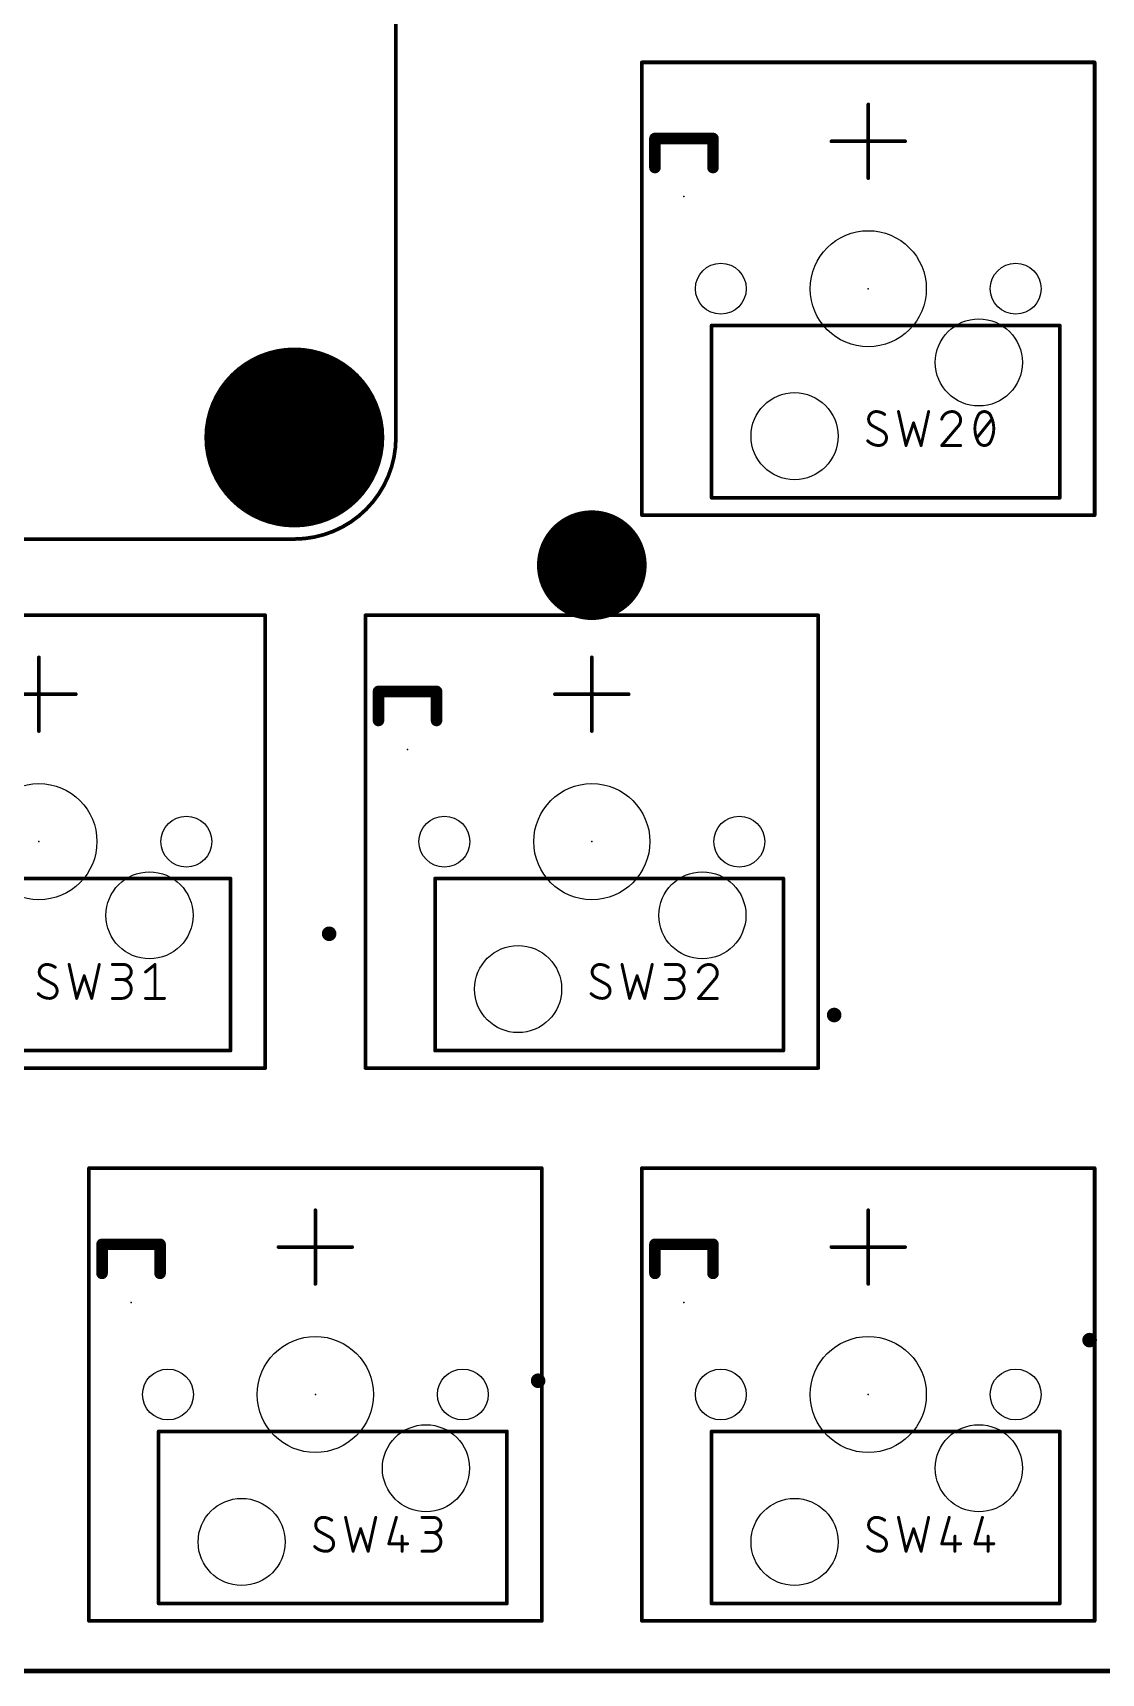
# Model space of a CAD drawing. Extents: x 0 to 305, y 0 to 96.
# Drawn here: x 76 to 112.8, y -0.1 to 56.4 of the extents above; entities that cross this region are included whole.
import ezdxf

# ---------------------------------------------------------------- set-up
doc = ezdxf.new("R2010")
doc.units = 0
for name, color, linetype in [('17', 110, 'CONTINUOUS'), ('18', 110, 'CONTINUOUS'), ('20', 31, 'CONTINUOUS'), ('21', 253, 'CONTINUOUS'), ('22', 253, 'CONTINUOUS'), ('23', 53, 'CONTINUOUS'), ('24', 53, 'CONTINUOUS'), ('39', 12, 'CONTINUOUS'), ('40', 132, 'CONTINUOUS')]:
    doc.layers.add(name, color=color, linetype=linetype)

# ---------------------------------------------------------------- blocks, each defined once
blk = doc.blocks.new('ROUNDP')
at = {"const_width": 0.5}
blk.add_lwpolyline([(0, -0.25, 1), (0, 0.25, 1), (0, -0.25)], format="xyb", dxfattribs=at)
blk = doc.blocks.new('ROUNDV')
at = {"const_width": 0.5}
blk.add_lwpolyline([(0, -0.25, 1), (0, 0.25, 1), (0, -0.25)], format="xyb", dxfattribs=at)

msp = doc.modelspace()

# ---------------------------------------------------------------- linework, layer by layer
at = {"layer": '20', "const_width": 0.1524}
msp.add_lwpolyline([(3.5, 0), (301.3, 0)], dxfattribs=at)
at = {"layer": '20'}
for centre, radius in [((104.775, 47.625), 2), ((99.695, 47.625), 0.8763), ((109.855, 47.625), 0.8763), ((108.585, 45.085), 1.5), ((102.235, 42.545), 1.5), ((76.2, 28.575), 2), ((95.25, 28.575), 2), ((81.28, 28.575), 0.8763), ((90.17, 28.575), 0.8763), ((100.33, 28.575), 0.8763), ((80.01, 26.035), 1.5), ((99.06, 26.035), 1.5), ((92.71, 23.495), 1.5), ((85.725, 9.525), 2), ((104.775, 9.525), 2), ((80.645, 9.525), 0.8763), ((90.805, 9.525), 0.8763), ((99.695, 9.525), 0.8763), ((109.855, 9.525), 0.8763), ((89.535, 6.985), 1.5), ((108.585, 6.985), 1.5), ((83.185, 4.445), 1.5), ((102.235, 4.445), 1.5)]:
    msp.add_circle(centre, radius, dxfattribs=at)
at = {"layer": '21'}
for points, const_width in [([(104.775, 51.435), (104.775, 53.975)], 0.127), ([(106.045, 52.705), (103.505, 52.705)], 0.127), ([(85, 41.5), (85, 43.5)], 0.127), ([(105.2729, 42.7106), (104.9159, 42.9054)], 0.1016), ([(105.8162, 43.3922), (106.0758, 42.2238)], 0.1016), ([(106.0758, 42.2238), (106.3355, 43.0027)], 0.1016), ([(106.3355, 43.0027), (106.5951, 42.2238)], 0.1016), ([(106.5951, 42.2238), (106.8547, 43.3922)], 0.1016), ([(108.5142, 42.4834), (109.0335, 43.1326)], 0.1016), ([(86, 42.5), (84, 42.5)], 0.127), ([(107.858, 42.8729), (107.3063, 42.2238)], 0.1016), ([(107.3063, 42.2238), (107.9554, 42.2238)], 0.1016), ([(76.2, 32.385), (76.2, 34.925)], 0.127), ([(95.25, 32.385), (95.25, 34.925)], 0.127), ([(77.47, 33.655), (74.93, 33.655)], 0.127), ([(96.52, 33.655), (93.98, 33.655)], 0.127), ([(77.2412, 24.3422), (77.5008, 23.1738)], 0.1016), ([(78.0201, 23.1738), (78.2797, 24.3422)], 0.1016), ([(78.7313, 24.3422), (79.1208, 24.3422)], 0.1016), ([(79.8743, 24.0826), (80.1988, 24.3422)], 0.1016), ([(80.1988, 24.3422), (80.1988, 23.1738)], 0.1016), ([(96.2912, 24.3422), (96.5508, 23.1738)], 0.1016), ([(97.0701, 23.1738), (97.3297, 24.3422)], 0.1016), ([(97.7813, 24.3422), (98.1708, 24.3422)], 0.1016), ([(76.6979, 23.6606), (76.3409, 23.8554)], 0.1016), ([(77.5008, 23.1738), (77.7605, 23.9527)], 0.1016), ([(77.7605, 23.9527), (78.0201, 23.1738)], 0.1016), ([(79.1208, 23.8229), (78.8611, 23.8229)], 0.1016), ([(95.7479, 23.6606), (95.3909, 23.8554)], 0.1016), ([(96.5508, 23.1738), (96.8105, 23.9527)], 0.1016), ([(96.8105, 23.9527), (97.0701, 23.1738)], 0.1016), ([(98.1708, 23.8229), (97.9111, 23.8229)], 0.1016), ([(99.476, 23.8229), (98.9243, 23.1738)], 0.1016), ([(78.7313, 23.1738), (79.0558, 23.1738)], 0.1016), ([(79.8743, 23.1738), (80.5234, 23.1738)], 0.1016), ([(97.7813, 23.1738), (98.1058, 23.1738)], 0.1016), ([(98.9243, 23.1738), (99.5734, 23.1738)], 0.1016), ([(85.725, 13.335), (85.725, 15.875)], 0.127), ([(104.775, 13.335), (104.775, 15.875)], 0.127), ([(86.995, 14.605), (84.455, 14.605)], 0.127), ([(106.045, 14.605), (103.505, 14.605)], 0.127), ([(86.7662, 5.2922), (87.0258, 4.1238)], 0.1016), ([(87.5451, 4.1238), (87.8047, 5.2922)], 0.1016), ([(88.5159, 5.2922), (88.2563, 4.3834)], 0.1016), ([(89.3993, 5.2922), (89.7888, 5.2922)], 0.1016), ([(105.8162, 5.2922), (106.0758, 4.1238)], 0.1016), ([(106.5951, 4.1238), (106.8547, 5.2922)], 0.1016), ([(107.5659, 5.2922), (107.3063, 4.3834)], 0.1016), ([(108.7089, 5.2922), (108.4493, 4.3834)], 0.1016), ([(86.2229, 4.6106), (85.8659, 4.8054)], 0.1016), ([(87.0258, 4.1238), (87.2854, 4.9027)], 0.1016), ([(87.2854, 4.9027), (87.5451, 4.1238)], 0.1016), ([(88.7107, 4.6431), (88.7107, 4.1238)], 0.1016), ([(89.7888, 4.7729), (89.5291, 4.7729)], 0.1016), ([(105.2729, 4.6106), (104.9159, 4.8054)], 0.1016), ([(106.0758, 4.1238), (106.3355, 4.9027)], 0.1016), ([(106.3355, 4.9027), (106.5951, 4.1238)], 0.1016), ([(107.7607, 4.6431), (107.7607, 4.1238)], 0.1016), ([(108.9037, 4.6431), (108.9037, 4.1238)], 0.1016), ([(88.2563, 4.3834), (88.9054, 4.3834)], 0.1016), ([(89.3993, 4.1238), (89.7238, 4.1238)], 0.1016), ([(107.3063, 4.3834), (107.9554, 4.3834)], 0.1016), ([(108.4493, 4.3834), (109.0984, 4.3834)], 0.1016)]:
    msp.add_lwpolyline(points, dxfattribs=dict(at, const_width=const_width))
for points, const_width in [([(104.8068, 53.975, 1), (104.7433, 53.975)], 0.0635), ([(103.505, 52.7368, 1), (103.505, 52.6733)], 0.0635), ([(106.045, 52.6733, 1), (106.045, 52.7368)], 0.0635), ([(104.7433, 51.435, 1), (104.8068, 51.435)], 0.0635), ([(85.0318, 43.5, 1), (84.9682, 43.5)], 0.0635), ([(104.7606, 43.1326, 1), (104.8115, 43.1326)], 0.0508), ([(105.0457, 43.3922, 0.4142), (104.7861, 43.1326)], 0.1016), ([(104.7861, 43.1326, 0.2656), (104.9159, 42.9054)], 0.1016), ([(104.8114, 43.1326, 1), (104.7607, 43.1326)], 0.0508), ([(104.928, 42.9277, 1), (104.9037, 42.8831)], 0.0508), ([(105.3378, 43.2948, 0.1623), (105.0457, 43.3922)], 0.1016), ([(105.0457, 43.4176, 1), (105.0457, 43.3668)], 0.0508), ([(105.0457, 43.3668, 1), (105.0457, 43.4176)], 0.0508), ([(105.3226, 43.2745, 1), (105.353, 43.3152)], 0.0508), ([(105.841, 43.3977, 1), (105.7914, 43.3867)], 0.0508), ([(106.3595, 43.0108, 1), (106.3114, 42.9947)], 0.0508), ([(106.3595, 42.9947, 1), (106.3114, 43.0108)], 0.0508), ([(106.8795, 43.3867, 1), (106.8299, 43.3977)], 0.0508), ([(107.6633, 43.3922, 0.3252), (107.3063, 43.1326)], 0.1016), ([(107.2821, 43.1404, 1), (107.3305, 43.1247)], 0.0508), ([(107.9554, 43.1001, 0.4142), (107.6633, 43.3922)], 0.1016), ([(107.6633, 43.4176, 1), (107.6633, 43.3668)], 0.0508), ([(107.6633, 43.3668, 1), (107.6633, 43.4176)], 0.0508), ([(107.858, 42.8729, 0.2053), (107.9554, 43.1001)], 0.1016), ([(107.9808, 43.1001, 1), (107.93, 43.1001)], 0.0508), ([(107.93, 43.1001, 1), (107.9808, 43.1001)], 0.0508), ([(108.5467, 43.2299, 0.1139), (108.4493, 42.808)], 0.1016), ([(108.5226, 43.2382, 1), (108.5707, 43.2217)], 0.0508), ([(108.7738, 43.3922, 0.3205), (108.5467, 43.2299)], 0.1016), ([(108.5695, 43.2188, 1), (108.5238, 43.2411)], 0.0508), ([(109.001, 43.2299, 0.3205), (108.7738, 43.3922)], 0.1016), ([(108.7738, 43.4176, 1), (108.7738, 43.3668)], 0.0508), ([(108.7738, 43.3668, 1), (108.7738, 43.4176)], 0.0508), ([(109.0239, 43.2411, 1), (108.9782, 43.2188)], 0.0508), ([(109.0984, 42.808, 0.1139), (109.001, 43.2299)], 0.1016), ([(108.977, 43.2217, 1), (109.0251, 43.2382)], 0.0508), ([(109.0533, 43.1167, 1), (109.0137, 43.1484)], 0.0508), ([(84, 42.5318, 1), (84, 42.4682)], 0.0635), ([(86, 42.4682, 1), (86, 42.5318)], 0.0635), ([(104.7536, 42.3861, 0.2), (105.1431, 42.2238)], 0.1016), ([(104.7716, 42.404, 1), (104.7356, 42.3682)], 0.0508), ([(104.903, 42.8835, 1), (104.9288, 42.9272)], 0.0508), ([(105.1431, 42.2238, 0.4142), (105.4027, 42.4834)], 0.1016), ([(105.4027, 42.4834, 0.2656), (105.2729, 42.7106)], 0.1016), ([(105.2858, 42.7325, 1), (105.26, 42.6887)], 0.0508), ([(105.2607, 42.6883, 1), (105.285, 42.7329)], 0.0508), ([(105.4281, 42.4834, 1), (105.3773, 42.4834)], 0.0508), ([(105.3773, 42.4834, 1), (105.4281, 42.4834)], 0.0508), ([(107.8405, 42.8913, 1), (107.8756, 42.8545)], 0.0508), ([(107.8774, 42.8565, 1), (107.8387, 42.8894)], 0.0508), ([(108.4493, 42.808, 0.1139), (108.5467, 42.3861)], 0.1016), ([(108.4747, 42.808, 1), (108.4239, 42.808)], 0.0508), ([(108.4239, 42.808, 1), (108.4747, 42.808)], 0.0508), ([(108.4944, 42.4993, 1), (108.534, 42.4676)], 0.0508), ([(108.5707, 42.3943, 1), (108.5226, 42.3778)], 0.0508), ([(108.5467, 42.3861, 0.3205), (108.7738, 42.2238)], 0.1016), ([(108.5238, 42.3749, 1), (108.5695, 42.3972)], 0.0508), ([(108.7738, 42.2238, 0.3205), (109.001, 42.3861)], 0.1016), ([(109.001, 42.3861, 0.1139), (109.0984, 42.808)], 0.1016), ([(108.9782, 42.3972, 1), (109.0239, 42.3749)], 0.0508), ([(109.0251, 42.3778, 1), (108.977, 42.3943)], 0.0508), ([(109.1238, 42.808, 1), (109.073, 42.808)], 0.0508), ([(109.073, 42.808, 1), (109.1238, 42.808)], 0.0508), ([(105.1431, 42.2492, 1), (105.1431, 42.1984)], 0.0508), ([(105.1431, 42.1984, 1), (105.1431, 42.2492)], 0.0508), ([(106.0517, 42.2318, 1), (106.0999, 42.2158)], 0.0508), ([(106.051, 42.2183, 1), (106.1006, 42.2293)], 0.0508), ([(106.5703, 42.2293, 1), (106.6199, 42.2183)], 0.0508), ([(106.571, 42.2158, 1), (106.6192, 42.2318)], 0.0508), ([(107.2869, 42.2403, 1), (107.3256, 42.2073)], 0.0508), ([(107.3063, 42.2492, 1), (107.3063, 42.1984)], 0.0508), ([(107.9554, 42.1984, 1), (107.9554, 42.2492)], 0.0508), ([(108.7738, 42.2492, 1), (108.7738, 42.1984)], 0.0508), ([(108.7738, 42.1984, 1), (108.7738, 42.2492)], 0.0508), ([(84.9682, 41.5, 1), (85.0318, 41.5)], 0.0635), ([(76.2318, 34.925, 1), (76.1683, 34.925)], 0.0635), ([(95.2818, 34.925, 1), (95.2182, 34.925)], 0.0635), ([(77.47, 33.6232, 1), (77.47, 33.6868)], 0.0635), ([(93.98, 33.6868, 1), (93.98, 33.6232)], 0.0635), ([(96.52, 33.6232, 1), (96.52, 33.6868)], 0.0635), ([(76.1683, 32.385, 1), (76.2318, 32.385)], 0.0635), ([(95.2182, 32.385, 1), (95.2818, 32.385)], 0.0635), ([(76.4707, 24.3422, 0.4142), (76.2111, 24.0826)], 0.1016), ([(76.7628, 24.2448, 0.1623), (76.4707, 24.3422)], 0.1016), ([(76.4707, 24.3676, 1), (76.4707, 24.3168)], 0.0508), ([(76.4707, 24.3168, 1), (76.4707, 24.3676)], 0.0508), ([(77.266, 24.3477, 1), (77.2164, 24.3367)], 0.0508), ([(78.3045, 24.3367, 1), (78.2549, 24.3477)], 0.0508), ([(78.7313, 24.3676, 1), (78.7313, 24.3168)], 0.0508), ([(79.1208, 23.8229, 1), (79.1208, 24.3422)], 0.1016), ([(79.1208, 24.3676, 1), (79.1208, 24.3168)], 0.0508), ([(79.1208, 24.3168, 1), (79.1208, 24.3676)], 0.0508), ([(80.2242, 24.3422, 1), (80.1734, 24.3422)], 0.0508), ([(80.2147, 24.3224, 1), (80.183, 24.362)], 0.0508), ([(95.5207, 24.3422, 0.4142), (95.2611, 24.0826)], 0.1016), ([(95.8128, 24.2448, 0.1623), (95.5207, 24.3422)], 0.1016), ([(95.5207, 24.3676, 1), (95.5207, 24.3168)], 0.0508), ([(95.5207, 24.3168, 1), (95.5207, 24.3676)], 0.0508), ([(96.316, 24.3477, 1), (96.2664, 24.3367)], 0.0508), ([(97.3545, 24.3367, 1), (97.3049, 24.3477)], 0.0508), ([(97.7813, 24.3676, 1), (97.7813, 24.3168)], 0.0508), ([(98.1708, 23.8229, 1), (98.1708, 24.3422)], 0.1016), ([(98.1708, 24.3676, 1), (98.1708, 24.3168)], 0.0508), ([(98.1708, 24.3168, 1), (98.1708, 24.3676)], 0.0508), ([(99.2813, 24.3422, 0.3252), (98.9243, 24.0826)], 0.1016), ([(99.5734, 24.0501, 0.4142), (99.2813, 24.3422)], 0.1016), ([(99.2813, 24.3676, 1), (99.2813, 24.3168)], 0.0508), ([(99.2813, 24.3168, 1), (99.2813, 24.3676)], 0.0508), ([(76.1856, 24.0826, 1), (76.2365, 24.0826)], 0.0508), ([(76.2111, 24.0826, 0.2656), (76.3409, 23.8554)], 0.1016), ([(76.2364, 24.0826, 1), (76.1857, 24.0826)], 0.0508), ([(76.353, 23.8777, 1), (76.3287, 23.8331)], 0.0508), ([(76.328, 23.8335, 1), (76.3538, 23.8772)], 0.0508), ([(76.7476, 24.2245, 1), (76.778, 24.2652)], 0.0508), ([(77.7845, 23.9608, 1), (77.7364, 23.9447)], 0.0508), ([(77.7845, 23.9447, 1), (77.7364, 23.9608)], 0.0508), ([(78.8611, 23.8483, 1), (78.8611, 23.7975)], 0.0508), ([(79.0558, 23.1738, 1), (79.0558, 23.8229)], 0.1016), ([(79.0558, 23.8483, 1), (79.0558, 23.7975)], 0.0508), ([(79.1208, 23.8483, 1), (79.1208, 23.7975)], 0.0508), ([(79.1208, 23.7975, 1), (79.1208, 23.8483)], 0.0508), ([(79.8584, 24.1024, 1), (79.8902, 24.0627)], 0.0508), ([(95.2611, 24.0826, 0.2656), (95.3909, 23.8554)], 0.1016), ([(95.2864, 24.0826, 1), (95.2357, 24.0826)], 0.0508), ([(95.2357, 24.0826, 1), (95.2865, 24.0826)], 0.0508), ([(95.403, 23.8777, 1), (95.3787, 23.8331)], 0.0508), ([(95.378, 23.8335, 1), (95.4038, 23.8772)], 0.0508), ([(95.7976, 24.2245, 1), (95.828, 24.2652)], 0.0508), ([(96.8345, 23.9608, 1), (96.7864, 23.9447)], 0.0508), ([(96.8345, 23.9447, 1), (96.7864, 23.9608)], 0.0508), ([(97.9111, 23.8483, 1), (97.9111, 23.7975)], 0.0508), ([(98.1058, 23.1738, 1), (98.1058, 23.8229)], 0.1016), ([(98.1058, 23.8483, 1), (98.1058, 23.7975)], 0.0508), ([(98.1708, 23.8483, 1), (98.1708, 23.7975)], 0.0508), ([(98.1708, 23.7975, 1), (98.1708, 23.8483)], 0.0508), ([(98.9001, 24.0904, 1), (98.9485, 24.0747)], 0.0508), ([(99.476, 23.8229, 0.2053), (99.5734, 24.0501)], 0.1016), ([(99.4585, 23.8413, 1), (99.4936, 23.8045)], 0.0508), ([(99.4954, 23.8065, 1), (99.4567, 23.8394)], 0.0508), ([(99.5988, 24.0501, 1), (99.548, 24.0501)], 0.0508), ([(99.548, 24.0501, 1), (99.5988, 24.0501)], 0.0508), ([(76.1786, 23.3361, 0.2), (76.5681, 23.1738)], 0.1016), ([(76.1966, 23.354, 1), (76.1606, 23.3182)], 0.0508), ([(76.5681, 23.1738, 0.4142), (76.8277, 23.4334)], 0.1016), ([(76.5681, 23.1992, 1), (76.5681, 23.1484)], 0.0508), ([(76.5681, 23.1484, 1), (76.5681, 23.1992)], 0.0508), ([(76.8277, 23.4334, 0.2656), (76.6979, 23.6606)], 0.1016), ([(76.7108, 23.6825, 1), (76.685, 23.6387)], 0.0508), ([(76.6857, 23.6383, 1), (76.71, 23.6829)], 0.0508), ([(76.8531, 23.4334, 1), (76.8023, 23.4334)], 0.0508), ([(76.8023, 23.4334, 1), (76.8531, 23.4334)], 0.0508), ([(77.4767, 23.1818, 1), (77.5249, 23.1658)], 0.0508), ([(77.476, 23.1683, 1), (77.5256, 23.1793)], 0.0508), ([(77.9953, 23.1793, 1), (78.0449, 23.1683)], 0.0508), ([(77.996, 23.1658, 1), (78.0442, 23.1818)], 0.0508), ([(78.7313, 23.1992, 1), (78.7313, 23.1484)], 0.0508), ([(79.0558, 23.1992, 1), (79.0558, 23.1484)], 0.0508), ([(79.0558, 23.1484, 1), (79.0558, 23.1992)], 0.0508), ([(79.8743, 23.1992, 1), (79.8743, 23.1484)], 0.0508), ([(80.1734, 23.1738, 1), (80.2242, 23.1738)], 0.0508), ([(80.5234, 23.1484, 1), (80.5234, 23.1992)], 0.0508), ([(95.2286, 23.3361, 0.2), (95.6181, 23.1738)], 0.1016), ([(95.2466, 23.354, 1), (95.2106, 23.3182)], 0.0508), ([(95.6181, 23.1738, 0.4142), (95.8777, 23.4334)], 0.1016), ([(95.6181, 23.1992, 1), (95.6181, 23.1484)], 0.0508), ([(95.6181, 23.1484, 1), (95.6181, 23.1992)], 0.0508), ([(95.8777, 23.4334, 0.2656), (95.7479, 23.6606)], 0.1016), ([(95.7608, 23.6825, 1), (95.735, 23.6387)], 0.0508), ([(95.7357, 23.6383, 1), (95.76, 23.6829)], 0.0508), ([(95.9031, 23.4334, 1), (95.8523, 23.4334)], 0.0508), ([(95.8523, 23.4334, 1), (95.9031, 23.4334)], 0.0508), ([(96.5267, 23.1818, 1), (96.5749, 23.1658)], 0.0508), ([(96.526, 23.1683, 1), (96.5756, 23.1793)], 0.0508), ([(97.0453, 23.1793, 1), (97.0949, 23.1683)], 0.0508), ([(97.046, 23.1658, 1), (97.0942, 23.1818)], 0.0508), ([(97.7813, 23.1992, 1), (97.7813, 23.1484)], 0.0508), ([(98.1058, 23.1992, 1), (98.1058, 23.1484)], 0.0508), ([(98.1058, 23.1484, 1), (98.1058, 23.1992)], 0.0508), ([(98.9049, 23.1903, 1), (98.9436, 23.1573)], 0.0508), ([(98.9243, 23.1992, 1), (98.9243, 23.1484)], 0.0508), ([(99.5734, 23.1484, 1), (99.5734, 23.1992)], 0.0508), ([(85.7568, 15.875, 1), (85.6933, 15.875)], 0.0635), ([(104.8068, 15.875, 1), (104.7433, 15.875)], 0.0635), ([(84.455, 14.6368, 1), (84.455, 14.5732)], 0.0635), ([(86.995, 14.5732, 1), (86.995, 14.6368)], 0.0635), ([(103.505, 14.6368, 1), (103.505, 14.5732)], 0.0635), ([(106.045, 14.5732, 1), (106.045, 14.6368)], 0.0635), ([(85.6933, 13.335, 1), (85.7568, 13.335)], 0.0635), ([(104.7433, 13.335, 1), (104.8068, 13.335)], 0.0635), ([(85.9957, 5.2922, 0.4142), (85.7361, 5.0326)], 0.1016), ([(86.2878, 5.1948, 0.1623), (85.9957, 5.2922)], 0.1016), ([(85.9957, 5.3176, 1), (85.9957, 5.2668)], 0.0508), ([(85.9957, 5.2668, 1), (85.9957, 5.3176)], 0.0508), ([(86.2726, 5.1745, 1), (86.303, 5.2152)], 0.0508), ([(86.791, 5.2977, 1), (86.7414, 5.2867)], 0.0508), ([(87.8295, 5.2867, 1), (87.7799, 5.2977)], 0.0508), ([(88.5404, 5.2852, 1), (88.4915, 5.2992)], 0.0508), ([(89.3993, 5.3176, 1), (89.3993, 5.2668)], 0.0508), ([(89.7888, 4.7729, 1), (89.7888, 5.2922)], 0.1016), ([(89.7888, 5.3176, 1), (89.7888, 5.2668)], 0.0508), ([(89.7888, 5.2668, 1), (89.7888, 5.3176)], 0.0508), ([(105.0457, 5.2922, 0.4142), (104.7861, 5.0326)], 0.1016), ([(105.3378, 5.1948, 0.1623), (105.0457, 5.2922)], 0.1016), ([(105.0457, 5.3176, 1), (105.0457, 5.2668)], 0.0508), ([(105.0457, 5.2668, 1), (105.0457, 5.3176)], 0.0508), ([(105.3226, 5.1745, 1), (105.353, 5.2152)], 0.0508), ([(105.841, 5.2977, 1), (105.7914, 5.2867)], 0.0508), ([(106.8795, 5.2867, 1), (106.8299, 5.2977)], 0.0508), ([(107.5904, 5.2852, 1), (107.5415, 5.2992)], 0.0508), ([(108.7334, 5.2852, 1), (108.6845, 5.2992)], 0.0508), ([(85.7361, 5.0326, 0.2656), (85.8659, 4.8054)], 0.1016), ([(85.7614, 5.0326, 1), (85.7107, 5.0326)], 0.0508), ([(85.7107, 5.0326, 1), (85.7615, 5.0326)], 0.0508), ([(85.878, 4.8277, 1), (85.8537, 4.7831)], 0.0508), ([(85.853, 4.7835, 1), (85.8788, 4.8272)], 0.0508), ([(86.3527, 4.3834, 0.2656), (86.2229, 4.6106)], 0.1016), ([(86.2358, 4.6325, 1), (86.21, 4.5887)], 0.0508), ([(86.2107, 4.5883, 1), (86.235, 4.6329)], 0.0508), ([(87.3095, 4.9108, 1), (87.2614, 4.8947)], 0.0508), ([(87.3095, 4.8947, 1), (87.2614, 4.9108)], 0.0508), ([(88.7361, 4.6431, 1), (88.6853, 4.6431)], 0.0508), ([(89.5291, 4.7983, 1), (89.5291, 4.7475)], 0.0508), ([(89.7238, 4.1238, 1), (89.7238, 4.7729)], 0.1016), ([(89.7238, 4.7983, 1), (89.7238, 4.7475)], 0.0508), ([(89.7888, 4.7983, 1), (89.7888, 4.7475)], 0.0508), ([(89.7888, 4.7475, 1), (89.7888, 4.7983)], 0.0508), ([(104.7606, 5.0326, 1), (104.8115, 5.0326)], 0.0508), ([(104.7861, 5.0326, 0.2656), (104.9159, 4.8054)], 0.1016), ([(104.8114, 5.0326, 1), (104.7607, 5.0326)], 0.0508), ([(104.928, 4.8277, 1), (104.9037, 4.7831)], 0.0508), ([(104.903, 4.7835, 1), (104.9288, 4.8272)], 0.0508), ([(105.4027, 4.3834, 0.2656), (105.2729, 4.6106)], 0.1016), ([(105.2858, 4.6325, 1), (105.26, 4.5887)], 0.0508), ([(105.2607, 4.5883, 1), (105.285, 4.6329)], 0.0508), ([(106.3595, 4.9108, 1), (106.3114, 4.8947)], 0.0508), ([(106.3595, 4.8947, 1), (106.3114, 4.9108)], 0.0508), ([(107.7861, 4.6431, 1), (107.7353, 4.6431)], 0.0508), ([(108.9291, 4.6431, 1), (108.8783, 4.6431)], 0.0508), ([(85.7036, 4.2861, 0.2), (86.0931, 4.1238)], 0.1016), ([(85.7216, 4.304, 1), (85.6856, 4.2682)], 0.0508), ([(86.0931, 4.1238, 0.4142), (86.3527, 4.3834)], 0.1016), ([(86.0931, 4.1492, 1), (86.0931, 4.0984)], 0.0508), ([(86.0931, 4.0984, 1), (86.0931, 4.1492)], 0.0508), ([(86.3781, 4.3834, 1), (86.3273, 4.3834)], 0.0508), ([(86.3273, 4.3834, 1), (86.3781, 4.3834)], 0.0508), ([(87.0017, 4.1318, 1), (87.0499, 4.1158)], 0.0508), ([(87.001, 4.1183, 1), (87.0506, 4.1293)], 0.0508), ([(87.5203, 4.1293, 1), (87.5699, 4.1183)], 0.0508), ([(87.521, 4.1158, 1), (87.5692, 4.1318)], 0.0508), ([(88.2563, 4.4088, 1), (88.2563, 4.358)], 0.0508), ([(88.2319, 4.3904, 1), (88.2807, 4.3765)], 0.0508), ([(88.6853, 4.1238, 1), (88.7361, 4.1238)], 0.0508), ([(88.9054, 4.358, 1), (88.9054, 4.4088)], 0.0508), ([(89.3993, 4.1492, 1), (89.3993, 4.0984)], 0.0508), ([(89.7238, 4.1492, 1), (89.7238, 4.0984)], 0.0508), ([(89.7238, 4.0984, 1), (89.7238, 4.1492)], 0.0508), ([(104.7536, 4.2861, 0.2), (105.1431, 4.1238)], 0.1016), ([(104.7716, 4.304, 1), (104.7356, 4.2682)], 0.0508), ([(105.1431, 4.1238, 0.4142), (105.4027, 4.3834)], 0.1016), ([(105.1431, 4.1492, 1), (105.1431, 4.0984)], 0.0508), ([(105.1431, 4.0984, 1), (105.1431, 4.1492)], 0.0508), ([(105.4281, 4.3834, 1), (105.3773, 4.3834)], 0.0508), ([(105.3773, 4.3834, 1), (105.4281, 4.3834)], 0.0508), ([(106.0517, 4.1318, 1), (106.0999, 4.1158)], 0.0508), ([(106.051, 4.1183, 1), (106.1006, 4.1293)], 0.0508), ([(106.5703, 4.1293, 1), (106.6199, 4.1183)], 0.0508), ([(106.571, 4.1158, 1), (106.6192, 4.1318)], 0.0508), ([(107.3063, 4.4088, 1), (107.3063, 4.358)], 0.0508), ([(107.2819, 4.3904, 1), (107.3307, 4.3765)], 0.0508), ([(107.7353, 4.1238, 1), (107.7861, 4.1238)], 0.0508), ([(107.9554, 4.358, 1), (107.9554, 4.4088)], 0.0508), ([(108.4493, 4.4088, 1), (108.4493, 4.358)], 0.0508), ([(108.4249, 4.3904, 1), (108.4737, 4.3765)], 0.0508), ([(108.8783, 4.1238, 1), (108.9291, 4.1238)], 0.0508), ([(109.0984, 4.358, 1), (109.0984, 4.4088)], 0.0508)]:
    msp.add_lwpolyline(points, format="xyb", dxfattribs=dict(at, const_width=const_width))
at = {"layer": '22', "const_width": 0.4}
for points in [[(97.425, 51.8), (97.425, 52.8)], [(97.425, 52.8), (99.425, 52.8)], [(99.425, 52.8), (99.425, 51.8)], [(87.9, 32.75), (87.9, 33.75)], [(87.9, 33.75), (89.9, 33.75)], [(89.9, 33.75), (89.9, 32.75)], [(78.375, 13.7), (78.375, 14.7)], [(78.375, 14.7), (80.375, 14.7)], [(80.375, 14.7), (80.375, 13.7)], [(97.425, 13.7), (97.425, 14.7)], [(97.425, 14.7), (99.425, 14.7)], [(99.425, 14.7), (99.425, 13.7)]]:
    msp.add_lwpolyline(points, dxfattribs=at)
at = {"layer": '22', "const_width": 0.2}
for points in [[(97.525, 52.8, 1), (97.325, 52.8)], [(97.425, 52.9, 1), (97.425, 52.7)], [(99.525, 52.8, 1), (99.325, 52.8)], [(99.425, 52.7, 1), (99.425, 52.9)], [(97.325, 51.8, 1), (97.525, 51.8)], [(99.325, 51.8, 1), (99.525, 51.8)], [(88, 33.75, 1), (87.8, 33.75)], [(87.9, 33.85, 1), (87.9, 33.65)], [(90, 33.75, 1), (89.8, 33.75)], [(89.9, 33.65, 1), (89.9, 33.85)], [(87.8, 32.75, 1), (88, 32.75)], [(89.8, 32.75, 1), (90, 32.75)], [(78.475, 14.7, 1), (78.275, 14.7)], [(78.375, 14.8, 1), (78.375, 14.6)], [(80.475, 14.7, 1), (80.275, 14.7)], [(80.375, 14.6, 1), (80.375, 14.8)], [(97.525, 14.7, 1), (97.325, 14.7)], [(97.425, 14.8, 1), (97.425, 14.6)], [(99.525, 14.7, 1), (99.325, 14.7)], [(99.425, 14.6, 1), (99.425, 14.8)], [(78.275, 13.7, 1), (78.475, 13.7)], [(80.275, 13.7, 1), (80.475, 13.7)], [(97.325, 13.7, 1), (97.525, 13.7)], [(99.325, 13.7, 1), (99.525, 13.7)]]:
    msp.add_lwpolyline(points, format="xyb", dxfattribs=at)
at = {"layer": '23'}
for p in [(104.775, 47.625), (95.25, 38.1), (76.2, 28.575), (95.25, 28.575), (85.725, 9.525), (104.775, 9.525)]:
    msp.add_point(p, dxfattribs=at)
at = {"layer": '24'}
for p in [(98.425, 50.8), (85, 42.5), (88.9, 31.75), (79.375, 12.7), (98.425, 12.7)]:
    msp.add_point(p, dxfattribs=at)
at = {"layer": '39', "const_width": 0.127}
for points in [[(88.5, 91.5), (88.5, 42.5)], [(96.975, 39.825), (96.975, 55.425)], [(96.975, 55.425), (112.575, 55.425)], [(112.575, 55.425), (112.575, 39.825)], [(111.375, 46.355), (99.375, 46.355)], [(99.375, 46.355), (99.375, 40.425)], [(111.375, 40.425), (111.375, 46.355)], [(99.375, 40.425), (111.375, 40.425)], [(112.575, 39.825), (96.975, 39.825)], [(85, 39), (7, 39)], [(68.4, 36.375), (84, 36.375)], [(84, 36.375), (84, 20.775)], [(87.45, 20.775), (87.45, 36.375)], [(87.45, 36.375), (103.05, 36.375)], [(103.05, 36.375), (103.05, 20.775)], [(82.8, 27.305), (70.8, 27.305)], [(82.8, 21.375), (82.8, 27.305)], [(101.85, 27.305), (89.85, 27.305)], [(89.85, 27.305), (89.85, 21.375)], [(101.85, 21.375), (101.85, 27.305)], [(70.8, 21.375), (82.8, 21.375)], [(89.85, 21.375), (101.85, 21.375)], [(84, 20.775), (68.4, 20.775)], [(103.05, 20.775), (87.45, 20.775)], [(77.925, 1.725), (77.925, 17.325)], [(77.925, 17.325), (93.525, 17.325)], [(93.525, 17.325), (93.525, 1.725)], [(96.975, 1.725), (96.975, 17.325)], [(96.975, 17.325), (112.575, 17.325)], [(112.575, 17.325), (112.575, 1.725)], [(92.325, 8.255), (80.325, 8.255)], [(80.325, 8.255), (80.325, 2.325)], [(92.325, 2.325), (92.325, 8.255)], [(111.375, 8.255), (99.375, 8.255)], [(99.375, 8.255), (99.375, 2.325)], [(111.375, 2.325), (111.375, 8.255)], [(80.325, 2.325), (92.325, 2.325)], [(99.375, 2.325), (111.375, 2.325)], [(93.525, 1.725), (77.925, 1.725)], [(112.575, 1.725), (96.975, 1.725)]]:
    msp.add_lwpolyline(points, dxfattribs=at)
at = {"layer": '39'}
for points, const_width in [([(96.975, 55.4568, 1), (96.975, 55.3933)], 0.0635), ([(97.0068, 55.425, 1), (96.9433, 55.425)], 0.0635), ([(112.6068, 55.425, 1), (112.5433, 55.425)], 0.0635), ([(112.575, 55.3933, 1), (112.575, 55.4568)], 0.0635), ([(99.4068, 46.355, 1), (99.3432, 46.355)], 0.0635), ([(99.375, 46.3868, 1), (99.375, 46.3233)], 0.0635), ([(111.4068, 46.355, 1), (111.3432, 46.355)], 0.0635), ([(111.375, 46.3233, 1), (111.375, 46.3868)], 0.0635), ([(85, 39, 0.4142), (88.5, 42.5)], 0.127), ([(88.5318, 42.5, 1), (88.4682, 42.5)], 0.0635), ([(88.4682, 42.5, 1), (88.5318, 42.5)], 0.0635), ([(99.3432, 40.425, 1), (99.4068, 40.425)], 0.0635), ([(99.375, 40.4568, 1), (99.375, 40.3933)], 0.0635), ([(111.3432, 40.425, 1), (111.4068, 40.425)], 0.0635), ([(111.375, 40.3933, 1), (111.375, 40.4568)], 0.0635), ([(96.975, 39.8568, 1), (96.975, 39.7933)], 0.0635), ([(96.9433, 39.825, 1), (97.0068, 39.825)], 0.0635), ([(112.5433, 39.825, 1), (112.6068, 39.825)], 0.0635), ([(112.575, 39.7933, 1), (112.575, 39.8568)], 0.0635), ([(85, 39.0318, 1), (85, 38.9682)], 0.0635), ([(85, 38.9682, 1), (85, 39.0318)], 0.0635), ([(84.0318, 36.375, 1), (83.9682, 36.375)], 0.0635), ([(84, 36.3432, 1), (84, 36.4068)], 0.0635), ([(87.4818, 36.375, 1), (87.4183, 36.375)], 0.0635), ([(87.45, 36.4068, 1), (87.45, 36.3432)], 0.0635), ([(103.0818, 36.375, 1), (103.0183, 36.375)], 0.0635), ([(103.05, 36.3432, 1), (103.05, 36.4068)], 0.0635), ([(82.8317, 27.305, 1), (82.7682, 27.305)], 0.0635), ([(82.8, 27.2733, 1), (82.8, 27.3367)], 0.0635), ([(89.8818, 27.305, 1), (89.8183, 27.305)], 0.0635), ([(89.85, 27.3367, 1), (89.85, 27.2733)], 0.0635), ([(101.8818, 27.305, 1), (101.8183, 27.305)], 0.0635), ([(101.85, 27.2733, 1), (101.85, 27.3367)], 0.0635), ([(82.7682, 21.375, 1), (82.8317, 21.375)], 0.0635), ([(82.8, 21.3433, 1), (82.8, 21.4067)], 0.0635), ([(89.85, 21.4067, 1), (89.85, 21.3433)], 0.0635), ([(89.8183, 21.375, 1), (89.8818, 21.375)], 0.0635), ([(101.8183, 21.375, 1), (101.8818, 21.375)], 0.0635), ([(101.85, 21.3433, 1), (101.85, 21.4067)], 0.0635), ([(83.9682, 20.775, 1), (84.0318, 20.775)], 0.0635), ([(84, 20.7433, 1), (84, 20.8068)], 0.0635), ([(87.45, 20.8068, 1), (87.45, 20.7433)], 0.0635), ([(87.4183, 20.775, 1), (87.4818, 20.775)], 0.0635), ([(103.0183, 20.775, 1), (103.0818, 20.775)], 0.0635), ([(103.05, 20.7433, 1), (103.05, 20.8068)], 0.0635), ([(77.9567, 17.325, 1), (77.8932, 17.325)], 0.0635), ([(77.925, 17.3567, 1), (77.925, 17.2933)], 0.0635), ([(93.5568, 17.325, 1), (93.4933, 17.325)], 0.0635), ([(93.525, 17.2933, 1), (93.525, 17.3567)], 0.0635), ([(97.0068, 17.325, 1), (96.9433, 17.325)], 0.0635), ([(96.975, 17.3567, 1), (96.975, 17.2933)], 0.0635), ([(112.6068, 17.325, 1), (112.5433, 17.325)], 0.0635), ([(112.575, 17.2933, 1), (112.575, 17.3567)], 0.0635), ([(80.325, 8.2868, 1), (80.325, 8.2233)], 0.0635), ([(80.3568, 8.255, 1), (80.2933, 8.255)], 0.0635), ([(92.3568, 8.255, 1), (92.2933, 8.255)], 0.0635), ([(92.325, 8.2233, 1), (92.325, 8.2868)], 0.0635), ([(99.4068, 8.255, 1), (99.3432, 8.255)], 0.0635), ([(99.375, 8.2868, 1), (99.375, 8.2233)], 0.0635), ([(111.4068, 8.255, 1), (111.3432, 8.255)], 0.0635), ([(111.375, 8.2233, 1), (111.375, 8.2868)], 0.0635), ([(80.325, 2.3568, 1), (80.325, 2.2933)], 0.0635), ([(80.2933, 2.325, 1), (80.3568, 2.325)], 0.0635), ([(92.2933, 2.325, 1), (92.3568, 2.325)], 0.0635), ([(92.325, 2.2933, 1), (92.325, 2.3568)], 0.0635), ([(99.3432, 2.325, 1), (99.4068, 2.325)], 0.0635), ([(99.375, 2.3568, 1), (99.375, 2.2933)], 0.0635), ([(111.3432, 2.325, 1), (111.4068, 2.325)], 0.0635), ([(111.375, 2.2933, 1), (111.375, 2.3568)], 0.0635), ([(77.8932, 1.725, 1), (77.9567, 1.725)], 0.0635), ([(77.925, 1.7568, 1), (77.925, 1.6933)], 0.0635), ([(93.4933, 1.725, 1), (93.5568, 1.725)], 0.0635), ([(93.525, 1.6933, 1), (93.525, 1.7568)], 0.0635), ([(96.975, 1.7568, 1), (96.975, 1.6933)], 0.0635), ([(96.9433, 1.725, 1), (97.0068, 1.725)], 0.0635), ([(112.5433, 1.725, 1), (112.6068, 1.725)], 0.0635), ([(112.575, 1.6933, 1), (112.575, 1.7568)], 0.0635)]:
    msp.add_lwpolyline(points, format="xyb", dxfattribs=dict(at, const_width=const_width))
at = {"layer": '40', "const_width": 0.127}
msp.add_lwpolyline([(85, 40.325, 1), (85, 44.675, 1), (85, 40.325)], format="xyb", dxfattribs=at)

# ---------------------------------------------------------------- block references
at = {"layer": '17', "xscale": 6.2, "yscale": 6.2, "rotation": 180}
msp.add_blockref('ROUNDP', (85, 42.5), dxfattribs=at)
msp.add_blockref('ROUNDP', (85, 42.5), dxfattribs=at)
at = {"layer": '17', "xscale": 3.78, "yscale": 3.78}
msp.add_blockref('ROUNDP', (95.25, 38.1), dxfattribs=at)
msp.add_blockref('ROUNDP', (95.25, 38.1), dxfattribs=at)
at = {"layer": '18', "xscale": 0.5024, "yscale": 0.5024}
for p in [(86.2, 25.4), (86.2, 25.4), (103.6, 22.6), (103.6, 22.6), (112.4, 11.4), (112.4, 11.4), (93.4, 10), (93.4, 10)]:
    msp.add_blockref('ROUNDV', p, dxfattribs=at)

doc.saveas('drawing.dxf')
